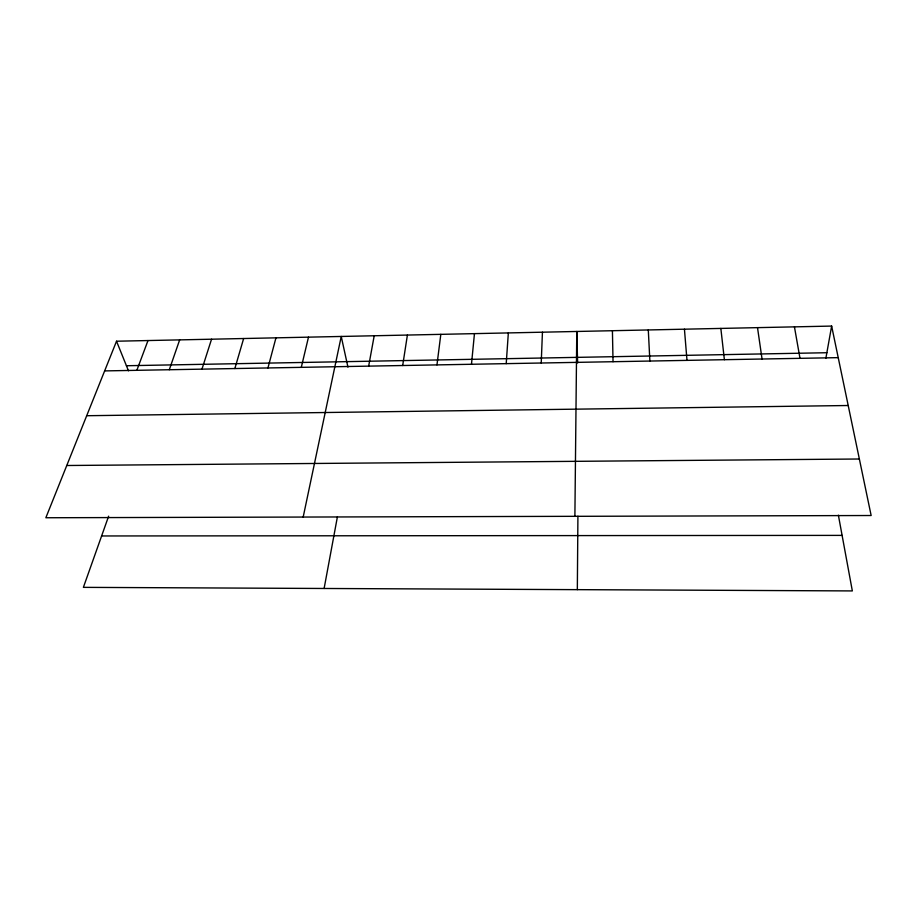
<?xml version="1.0" encoding="UTF-8"?>
<svg xmlns="http://www.w3.org/2000/svg" width="917" height="917" viewBox="0 0 917 917"><rect width="100%" height="100%" fill="white"/><g stroke="black" fill="none" stroke-linecap="round" stroke-linejoin="round"><path stroke-width="1.38" d="M577.332 589.654L577.916 516.225M574.89 516.317L576.782 331.473L577.63 363.029M541.225 363.017L542.44 332.195M506.218 363.648L508.339 332.917M471.476 364.278L474.456 333.639M436.962 364.897L440.813 334.35M402.689 365.516L407.4 335.06M825.873 358.249L831.639 326.074L116.528 341.216L45.85 517.75L871.15 515.514L831.639 326.074M368.657 366.135L374.205 335.76M324.114 588.485L337.399 516.879M303.183 517.05L341.239 336.459L347.956 367.167M301.292 367.35L308.49 337.147M267.947 367.958L275.96 337.834M234.844 368.554L243.647 338.522M201.958 369.15L211.552 339.198M169.301 369.734L179.663 339.875M108.63 516.179L83.39 587.361L852.34 590.926L838.379 515.171M136.851 370.33L147.992 340.551M126.42 365.734L826.859 352.724M104.63 370.904L838.23 357.641M86.691 415.722L848.214 405.509M66.769 465.504L859.367 459.004M101.615 535.964L842.104 535.39M116.528 341.216L128.483 370.835M794.443 326.865L799.991 358.341M757.511 327.644L762.05 359.028M720.842 328.424L724.384 359.705M684.437 329.192L686.993 360.381M648.296 329.96L649.878 361.046M612.418 330.716L613.037 361.722"/></g></svg>
